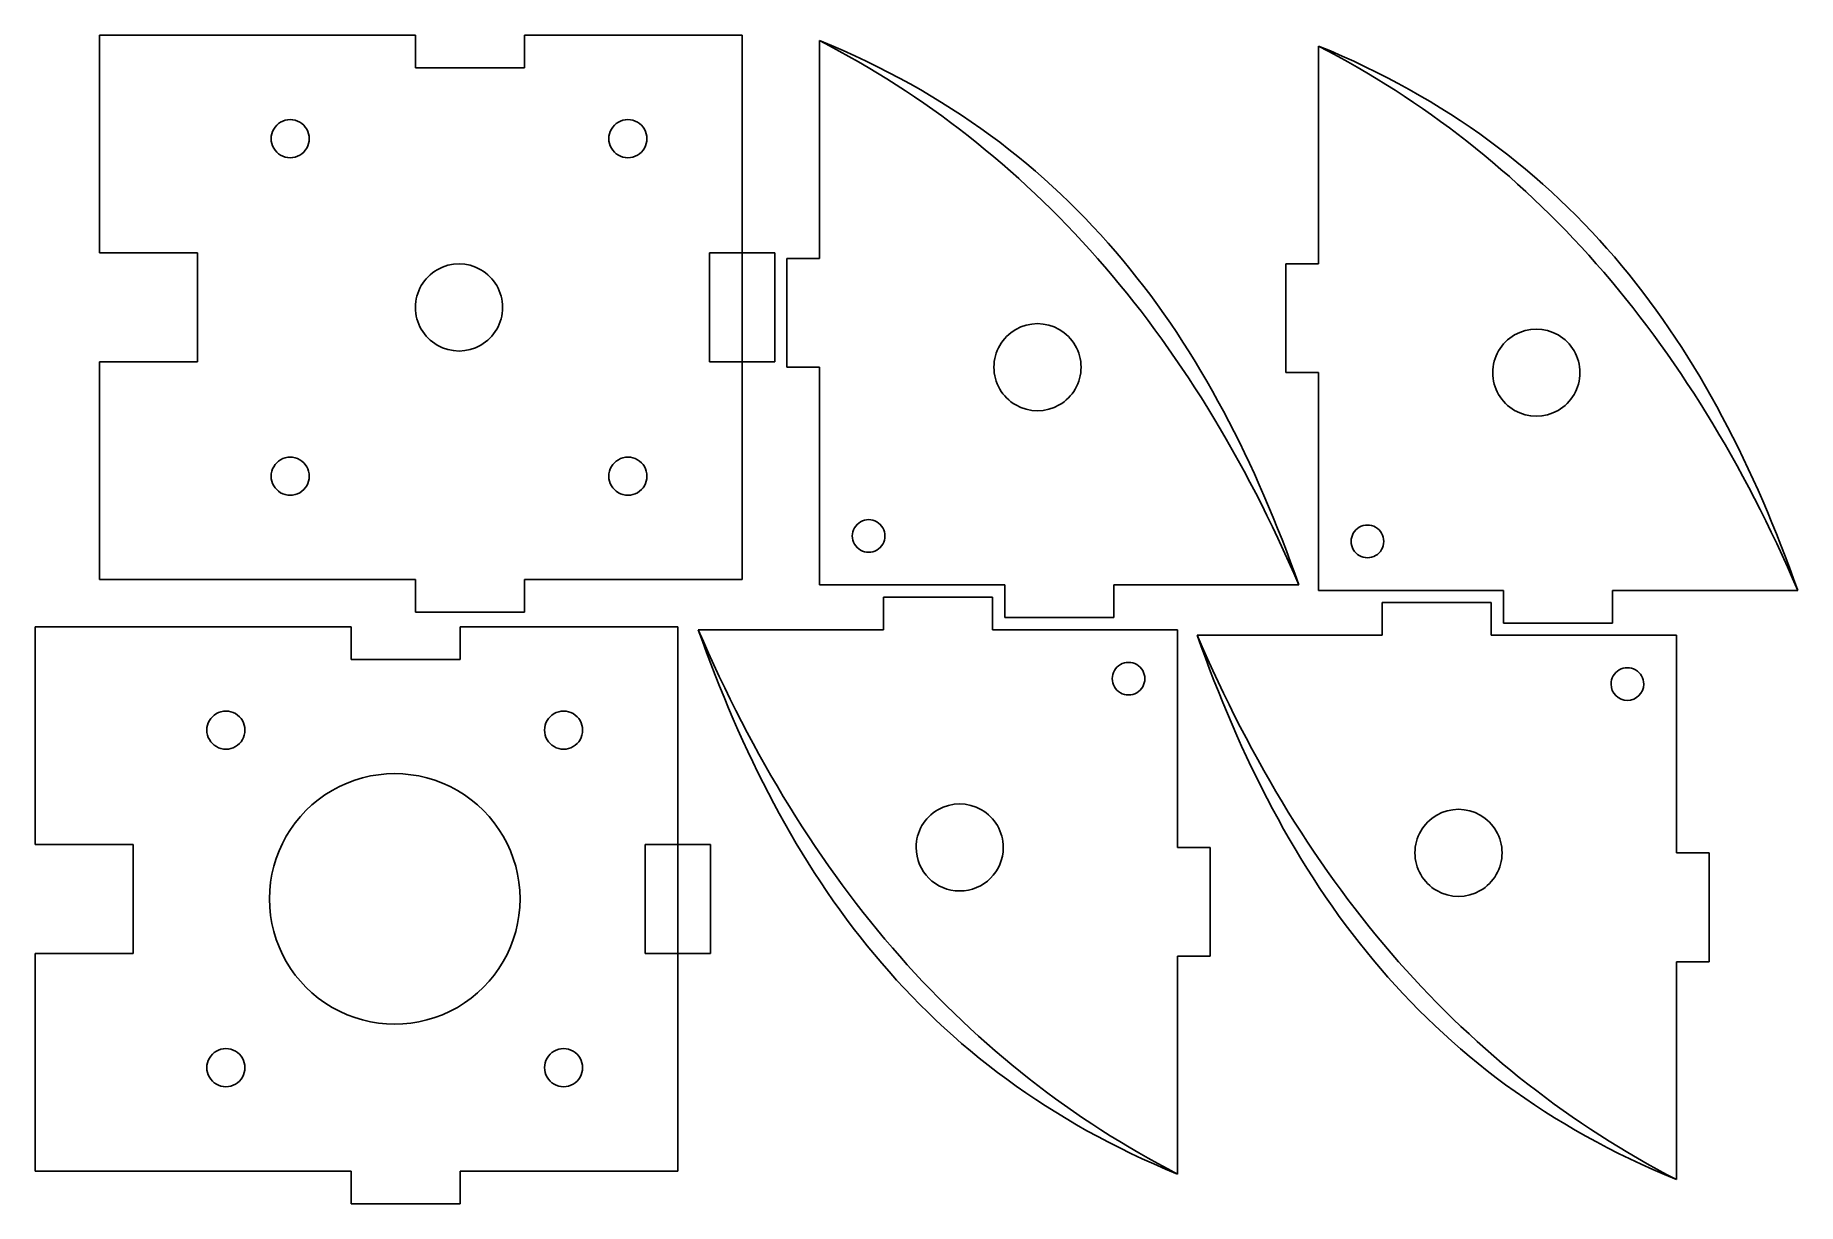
# Model space of a CAD drawing. Extents: x 46 to 208, y 2 to 109.
import ezdxf

# ---------------------------------------------------------------- set-up
doc = ezdxf.new("R2010")
doc.units = 0
doc.layers.add('Layer_1', color=7, linetype='CONTINUOUS')

msp = doc.modelspace()

# ---------------------------------------------------------------- linework, layer by layer
at = {"layer": 'Layer_1', "color": 7}
for p, q in [((51.854619, 109.204042), (51.854619, 89.204299)), ((80.854606, 109.204042), (51.854619, 109.204042)), ((51.854619, 109.204042), (51.854619, 109.204042)), ((80.854606, 106.20433), (80.854606, 109.204042)), ((110.854498, 109.204042), (90.854203, 109.204042)), ((90.854203, 109.204042), (90.854203, 106.20433)), ((110.854417, 109.204197), (110.854417, 89.204197)), ((110.854498, 59.204407), (110.854498, 109.204042)), ((117.955972, 108.712794), (117.955972, 88.713052)), ((117.955972, 108.712794), (117.955972, 108.712794)), ((163.746033, 108.214063), (163.746033, 88.214317)), ((163.746033, 108.214063), (163.746033, 108.214063)), ((90.854203, 106.20433), (80.854606, 106.20433)), ((51.854619, 89.204299), (60.854313, 89.204299)), ((60.854313, 89.204299), (60.854313, 79.204152)), ((117.955972, 88.713052), (114.95626, 88.713052)), ((114.95626, 88.713052), (114.95626, 78.712902)), ((163.746033, 88.214317), (160.746321, 88.214317)), ((160.746321, 88.214317), (160.746321, 78.214171)), ((60.854313, 79.204152), (51.854619, 79.204152)), ((51.854619, 79.204152), (51.854619, 59.204407)), ((110.854417, 59.204198), (110.854417, 79.204198)), ((114.95626, 78.712902), (117.955972, 78.712902)), ((117.955972, 78.712902), (117.955972, 58.713168)), ((160.746321, 78.214171), (163.746033, 78.214171)), ((163.746033, 78.214171), (163.746033, 58.214425)), ((51.854619, 59.204407), (80.854606, 59.204407)), ((80.854606, 59.204407), (80.854606, 56.204142)), ((90.854203, 56.204142), (90.854203, 59.204407)), ((90.854203, 59.204407), (110.854498, 59.204407)), ((117.955972, 58.713168), (134.956002, 58.713168)), ((134.956002, 58.713168), (134.956002, 55.712892)), ((144.956149, 55.712892), (144.956149, 58.713168)), ((144.956149, 58.713168), (161.95618, 58.713168)), ((133.81446, 57.609002), (123.814314, 57.609002)), ((123.814314, 57.609002), (123.814314, 54.608726)), ((133.81446, 54.608726), (133.81446, 57.609002)), ((163.746033, 58.214425), (180.746064, 58.214425)), ((179.604523, 57.110259), (169.604377, 57.110259)), ((169.604377, 57.110259), (169.604377, 54.109983)), ((179.604523, 54.109983), (179.604523, 57.110259)), ((180.746064, 58.214425), (180.746064, 55.214149)), ((190.746211, 55.214149), (190.746211, 58.214425)), ((190.746211, 58.214425), (207.746242, 58.214425)), ((80.854606, 56.204142), (90.854203, 56.204142)), ((134.956002, 55.712892), (144.956149, 55.712892)), ((180.746064, 55.214149), (190.746211, 55.214149)), ((45.951126, 54.882084), (45.951126, 34.881791)), ((74.951113, 54.882084), (45.951126, 54.882084)), ((45.951126, 54.882084), (45.951126, 54.882084)), ((74.951113, 51.88182), (74.951113, 54.882084)), ((104.951005, 54.882084), (84.95126, 54.882084)), ((84.95126, 54.882084), (84.95126, 51.88182)), ((104.951005, 4.881899), (104.951005, 54.882084)), ((104.951081, 54.881845), (104.951081, 34.881845)), ((123.814314, 54.608726), (106.814283, 54.608726)), ((150.814492, 54.608726), (133.81446, 54.608726)), ((150.814492, 34.60902), (150.814492, 54.608726)), ((169.604377, 54.109983), (152.604346, 54.109983)), ((196.604554, 54.109983), (179.604523, 54.109983)), ((196.604554, 34.110277), (196.604554, 54.109983)), ((84.95126, 51.88182), (74.951113, 51.88182)), ((45.951126, 34.881791), (54.950817, 34.881791)), ((54.950817, 34.881791), (54.950817, 24.881642)), ((153.814204, 34.60902), (150.814492, 34.60902)), ((153.814204, 24.608899), (153.814204, 34.60902)), ((199.604266, 34.110277), (196.604554, 34.110277)), ((199.604266, 24.110155), (199.604266, 34.110277)), ((54.950817, 24.881642), (45.951126, 24.881642)), ((45.951126, 24.881642), (45.951126, 4.881899)), ((104.951081, 4.881846), (104.951081, 24.881845)), ((150.814492, 4.609136), (150.814492, 24.608899)), ((150.814492, 24.608899), (153.814204, 24.608899)), ((196.604554, 4.110393), (196.604554, 24.110155)), ((196.604554, 24.110155), (199.604266, 24.110155)), ((45.951126, 4.881899), (74.951113, 4.881899)), ((74.951113, 4.881899), (74.951113, 1.881634)), ((84.95126, 1.881634), (84.95126, 4.881899)), ((84.95126, 4.881899), (104.951005, 4.881899)), ((150.814492, 4.609136), (150.814492, 4.609136)), ((196.604554, 4.110393), (196.604554, 4.110393)), ((74.951113, 1.881634), (84.95126, 1.881634))]:
    msp.add_line(p, q, dxfattribs=at)
at = {"layer": 'Layer_1', "color": 1}
for p, q in [((71.104416, 99.704196), (71.104416, 99.704196)), ((102.104416, 99.704196), (102.104416, 99.704196)), ((113.854416, 89.204197), (107.854417, 89.204197)), ((107.854417, 89.204197), (107.854417, 79.204198)), ((113.854416, 79.204198), (113.854416, 89.204197)), ((88.854415, 84.204196), (88.854415, 84.204196)), ((107.854417, 79.204198), (113.854416, 79.204198)), ((141.956062, 78.713027), (141.956062, 78.713027)), ((187.746124, 78.214295), (187.746124, 78.214295)), ((71.104416, 68.704193), (71.104416, 68.704193)), ((102.104416, 68.704193), (102.104416, 68.704193)), ((123.956062, 63.213032), (123.956062, 63.213032)), ((169.746126, 62.714289), (169.746126, 62.714289)), ((144.814402, 50.108862), (144.814402, 50.108862)), ((190.604465, 49.610119), (190.604465, 49.610119)), ((65.201081, 45.381844), (65.201081, 45.381844)), ((96.20108, 45.381844), (96.20108, 45.381844)), ((107.951081, 34.881845), (101.951082, 34.881845)), ((101.951082, 34.881845), (101.951082, 24.881845)), ((107.951081, 24.881845), (107.951081, 34.881845)), ((126.814401, 34.608907), (126.814401, 34.608907)), ((172.604464, 34.110164), (172.604464, 34.110164)), ((90.451079, 29.881844), (90.451079, 29.881844)), ((101.951082, 24.881845), (107.951081, 24.881845)), ((65.201081, 14.381841), (65.201081, 14.381841)), ((96.20108, 14.381841), (96.20108, 14.381841))]:
    msp.add_line(p, q, dxfattribs=at)
at = {"layer": 'Layer_1', "color": 7}
for points in [[(161.95618, 58.713168), (153.991581, 81.217393), (141.470324, 99.097105), (117.955972, 108.712794)], [(207.746242, 58.214425), (199.781643, 80.718659), (187.260388, 98.59837), (163.746033, 108.214063)], [(106.814283, 54.608726), (114.778882, 32.104551), (127.300139, 14.224814), (150.814492, 4.609136)], [(152.604346, 54.109983), (160.568945, 31.605808), (173.090202, 13.726071), (196.604554, 4.110393)]]:
    msp.add_open_spline(points, degree=3, dxfattribs=at)
at = {"layer": 'Layer_1', "color": 1}
for points in [[(117.956062, 108.713026), (137.289396, 98.713025), (151.956063, 82.046359), (161.956061, 58.713027)], [(163.746124, 108.214294), (183.079458, 98.214291), (197.746124, 81.547621), (207.746123, 58.214284)], [(68.479416, 101.21974), (67.937964, 100.907133), (67.604416, 100.329411), (67.604416, 99.704196)], [(70.229416, 101.21974), (69.687964, 101.532348), (69.020868, 101.532348), (68.479416, 101.21974)], [(71.104416, 99.704196), (71.104416, 100.329411), (70.770868, 100.907133), (70.229416, 101.21974)], [(99.478963, 101.22105), (98.93728, 100.908093), (98.603855, 100.329785), (98.604417, 99.704196)], [(101.22987, 101.22105), (100.688188, 101.534007), (100.020645, 101.534007), (99.478963, 101.22105)], [(102.104416, 99.704196), (102.104978, 100.329785), (101.771552, 100.908093), (101.22987, 101.22105)], [(67.604416, 99.704196), (67.604416, 99.078981), (67.937964, 98.501259), (68.479416, 98.188652)], [(70.229416, 98.188652), (70.770868, 98.501259), (71.104416, 99.078981), (71.104416, 99.704196)], [(98.604417, 99.704196), (98.603855, 99.078607), (98.93728, 98.500299), (99.478963, 98.187342)], [(101.22987, 98.187342), (101.771552, 98.500299), (102.104978, 99.078607), (102.104416, 99.704196)], [(68.479416, 98.188652), (69.020868, 97.876044), (69.687964, 97.876044), (70.229416, 98.188652)], [(99.478963, 98.187342), (100.020645, 97.874385), (100.688188, 97.874385), (101.22987, 98.187342)], [(82.853665, 87.670466), (81.615679, 86.955357), (80.853487, 85.633878), (80.854417, 84.204196)], [(86.855168, 87.670466), (85.617182, 88.385576), (84.091651, 88.385576), (82.853665, 87.670466)], [(88.854415, 84.204196), (88.855346, 85.633878), (88.093154, 86.955357), (86.855168, 87.670466)], [(80.854417, 84.204196), (80.853487, 82.774514), (81.615679, 81.453035), (82.853665, 80.737926)], [(86.855168, 80.737926), (88.093154, 81.453035), (88.855346, 82.774514), (88.854415, 84.204196)], [(139.956369, 82.178014), (138.718608, 82.892781), (137.193515, 82.892781), (135.955755, 82.178014)], [(135.955755, 82.178014), (134.717995, 81.463246), (133.955682, 80.142342), (133.956062, 78.713027)], [(141.956062, 78.713027), (141.956442, 80.142342), (141.194129, 81.463246), (139.956369, 82.178014)], [(181.745257, 81.680901), (180.507212, 80.965702), (179.745051, 79.644073), (179.746125, 78.214295)], [(185.746992, 81.680901), (184.508947, 82.3961), (182.983302, 82.3961), (181.745257, 81.680901)], [(187.746124, 78.214295), (187.747198, 79.644073), (186.985037, 80.965702), (185.746992, 81.680901)], [(82.853665, 80.737926), (84.091651, 80.022816), (85.617182, 80.022816), (86.855168, 80.737926)], [(133.956062, 78.713027), (133.955682, 77.283711), (134.717995, 75.962807), (135.955755, 75.248039)], [(139.956369, 75.248039), (141.194129, 75.962807), (141.956442, 77.283711), (141.956062, 78.713027)], [(179.746125, 78.214295), (179.745051, 76.784517), (180.507212, 75.462888), (181.745257, 74.747689)], [(185.746992, 74.747689), (186.985037, 75.462888), (187.747198, 76.784517), (187.746124, 78.214295)], [(135.955755, 75.248039), (137.193515, 74.533272), (138.718608, 74.533272), (139.956369, 75.248039)], [(181.745257, 74.747689), (182.983302, 74.03249), (184.508947, 74.03249), (185.746992, 74.747689)], [(68.479416, 70.219738), (67.937964, 69.90713), (67.604416, 69.329408), (67.604416, 68.704193)], [(70.229416, 70.219738), (69.687964, 70.532345), (69.020868, 70.532345), (68.479416, 70.219738)], [(71.104416, 68.704193), (71.104416, 69.329408), (70.770868, 69.90713), (70.229416, 70.219738)], [(99.478963, 70.221047), (98.93728, 69.90809), (98.603855, 69.329782), (98.604417, 68.704193)], [(101.22987, 70.221047), (100.688188, 70.534004), (100.020645, 70.534004), (99.478963, 70.221047)], [(102.104416, 68.704193), (102.104978, 69.329782), (101.771552, 69.90809), (101.22987, 70.221047)], [(67.604416, 68.704193), (67.604416, 68.078978), (67.937964, 67.501256), (68.479416, 67.188649)], [(70.229416, 67.188649), (70.770868, 67.501256), (71.104416, 68.078978), (71.104416, 68.704193)], [(98.604417, 68.704193), (98.603855, 68.078604), (98.93728, 67.500296), (99.478963, 67.187339)], [(101.22987, 67.187339), (101.771552, 67.500296), (102.104978, 68.078604), (102.104416, 68.704193)], [(68.479416, 67.188649), (69.020868, 66.876041), (69.687964, 66.876041), (70.229416, 67.188649)], [(99.478963, 67.187339), (100.020645, 66.874383), (100.688188, 66.874383), (101.22987, 67.187339)], [(123.206062, 64.51207), (122.74196, 64.78002), (122.170164, 64.78002), (121.706062, 64.51207)], [(121.706062, 64.51207), (121.24196, 64.244121), (120.956062, 63.748931), (120.956062, 63.213032)], [(120.956062, 63.213032), (120.956062, 62.677134), (121.24196, 62.181943), (121.706062, 61.913994)], [(123.956062, 63.213032), (123.956062, 63.748931), (123.670164, 64.244121), (123.206062, 64.51207)], [(123.206062, 61.913994), (123.670164, 62.181943), (123.956062, 62.677134), (123.956062, 63.213032)], [(167.496124, 64.013328), (167.032022, 63.745379), (166.746123, 63.250188), (166.746123, 62.714289)], [(168.996125, 64.013328), (168.532023, 64.281278), (167.960226, 64.281278), (167.496124, 64.013328)], [(169.746126, 62.714289), (169.746126, 63.250188), (169.460227, 63.745379), (168.996125, 64.013328)], [(121.706062, 61.913994), (122.170164, 61.646045), (122.74196, 61.646045), (123.206062, 61.913994)], [(166.746123, 62.714289), (166.746123, 62.17839), (167.032022, 61.683199), (167.496124, 61.41525)], [(168.996125, 61.41525), (169.460227, 61.683199), (169.746126, 62.17839), (169.746126, 62.714289)], [(167.496124, 61.41525), (167.960226, 61.1473), (168.532023, 61.1473), (168.996125, 61.41525)], [(150.814402, 4.608882), (131.481067, 14.608881), (116.8144, 31.275543), (106.814402, 54.608867)], [(196.604464, 4.110139), (177.27113, 14.110138), (162.604463, 30.776799), (152.604464, 54.110124)], [(145.564402, 51.4079), (145.1003, 51.139951), (144.814402, 50.64476), (144.814402, 50.108862)], [(147.064402, 51.4079), (146.600301, 51.675849), (146.028504, 51.675849), (145.564402, 51.4079)], [(147.814403, 50.108862), (147.814403, 50.64476), (147.528504, 51.139951), (147.064402, 51.4079)], [(191.354089, 50.910241), (190.889796, 50.642003), (190.603999, 50.146327), (190.604465, 49.610119)], [(192.85484, 50.910241), (192.390548, 51.17848), (191.818381, 51.17848), (191.354089, 50.910241)], [(193.604464, 49.610119), (193.604929, 50.146327), (193.319133, 50.642003), (192.85484, 50.910241)], [(144.814402, 50.108862), (144.814402, 49.572963), (145.1003, 49.077773), (145.564402, 48.809823)], [(145.564402, 48.809823), (146.028504, 48.541874), (146.600301, 48.541874), (147.064402, 48.809823)], [(147.064402, 48.809823), (147.528504, 49.077773), (147.814403, 49.572963), (147.814403, 50.108862)], [(190.604465, 49.610119), (190.605183, 48.7822), (191.276545, 48.111419), (192.104464, 48.111419)], [(192.104464, 48.111419), (192.932384, 48.111419), (193.603746, 48.7822), (193.604464, 49.610119)], [(64.326081, 46.897388), (63.784629, 47.209996), (63.117533, 47.209996), (62.576081, 46.897388)], [(95.326535, 46.898698), (94.784852, 47.211654), (94.11731, 47.211654), (93.575627, 46.898698)], [(62.576081, 46.897388), (62.034629, 46.584781), (61.701081, 46.007059), (61.701081, 45.381844)], [(61.701081, 45.381844), (61.701081, 44.756629), (62.034629, 44.178907), (62.576081, 43.866299)], [(65.201081, 45.381844), (65.201081, 46.007059), (64.867533, 46.584781), (64.326081, 46.897388)], [(64.326081, 43.866299), (64.867533, 44.178907), (65.201081, 44.756629), (65.201081, 45.381844)], [(93.575627, 46.898698), (93.033945, 46.585741), (92.70052, 46.007433), (92.701082, 45.381844)], [(92.701082, 45.381844), (92.70052, 44.756255), (93.033945, 44.177947), (93.575627, 43.86499)], [(96.20108, 45.381844), (96.201642, 46.007433), (95.868217, 46.585741), (95.326535, 46.898698)], [(95.326535, 43.86499), (95.868217, 44.177947), (96.201642, 44.756255), (96.20108, 45.381844)], [(62.576081, 43.866299), (63.117533, 43.553692), (63.784629, 43.553692), (64.326081, 43.866299)], [(93.575627, 43.86499), (94.11731, 43.552033), (94.784852, 43.552033), (95.326535, 43.86499)], [(84.702354, 39.844813), (81.143594, 41.900071), (76.758566, 41.900071), (73.199806, 39.844813)], [(73.199806, 39.844813), (69.641046, 37.789555), (67.449504, 33.991449), (67.451081, 29.881844)], [(90.451079, 29.881844), (90.452656, 33.991449), (88.261114, 37.789555), (84.702354, 39.844813)], [(128.814401, 38.073009), (127.576797, 37.358478), (126.814401, 36.037969), (126.814401, 34.608907)], [(132.814402, 38.073009), (131.576797, 38.78754), (130.052006, 38.78754), (128.814401, 38.073009)], [(134.814402, 34.608907), (134.814402, 36.037969), (134.052006, 37.358478), (132.814402, 38.073009)], [(174.604464, 37.574266), (173.36686, 36.859735), (172.604464, 35.539226), (172.604464, 34.110164)], [(178.604465, 37.574266), (177.36686, 38.288797), (175.842069, 38.288797), (174.604464, 37.574266)], [(180.604465, 34.110164), (180.604465, 35.539226), (179.842069, 36.859735), (178.604465, 37.574266)], [(126.814401, 34.608907), (126.814401, 32.399768), (128.605262, 30.608906), (130.814402, 30.608906)], [(130.814402, 30.608906), (133.023541, 30.608906), (134.814402, 32.399768), (134.814402, 34.608907)], [(172.604464, 34.110164), (172.604464, 32.681101), (173.36686, 31.360593), (174.604464, 30.646062)], [(178.604465, 30.646062), (179.842069, 31.360593), (180.604465, 32.681101), (180.604465, 34.110164)], [(67.451081, 29.881844), (67.449504, 25.772239), (69.641046, 21.974132), (73.199806, 19.918874)], [(84.702354, 19.918874), (88.261114, 21.974132), (90.452656, 25.772239), (90.451079, 29.881844)], [(174.604464, 30.646062), (175.842069, 29.93153), (177.36686, 29.93153), (178.604465, 30.646062)], [(73.199806, 19.918874), (76.758566, 17.863616), (81.143594, 17.863616), (84.702354, 19.918874)], [(64.326081, 15.897385), (63.784629, 16.209993), (63.117533, 16.209993), (62.576081, 15.897385)], [(95.326535, 15.898695), (94.784852, 16.211652), (94.11731, 16.211652), (93.575627, 15.898695)], [(62.576081, 15.897385), (62.034629, 15.584778), (61.701081, 15.007056), (61.701081, 14.381841)], [(65.201081, 14.381841), (65.201081, 15.007056), (64.867533, 15.584778), (64.326081, 15.897385)], [(93.575627, 15.898695), (93.033945, 15.585738), (92.70052, 15.00743), (92.701082, 14.381841)], [(96.20108, 14.381841), (96.201642, 15.00743), (95.868217, 15.585738), (95.326535, 15.898695)], [(61.701081, 14.381841), (61.701081, 13.756626), (62.034629, 13.178904), (62.576081, 12.866297)], [(64.326081, 12.866297), (64.867533, 13.178904), (65.201081, 13.756626), (65.201081, 14.381841)], [(92.701082, 14.381841), (92.70052, 13.756252), (93.033945, 13.177944), (93.575627, 12.864987)], [(95.326535, 12.864987), (95.868217, 13.177944), (96.201642, 13.756252), (96.20108, 14.381841)], [(62.576081, 12.866297), (63.117533, 12.553689), (63.784629, 12.553689), (64.326081, 12.866297)], [(93.575627, 12.864987), (94.11731, 12.55203), (94.784852, 12.55203), (95.326535, 12.864987)]]:
    msp.add_open_spline(points, degree=3, dxfattribs=at)

doc.saveas('drawing.dxf')
